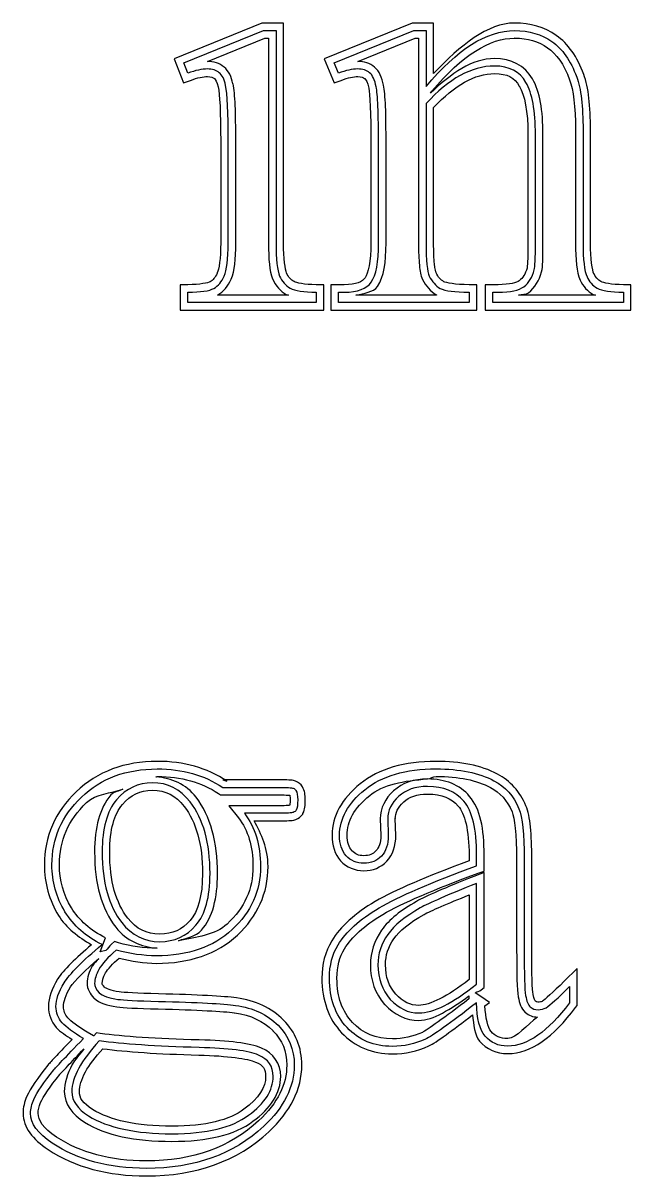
# Model space of a CAD drawing. Extents: x 35 to 204, y 106 to 197.
# Drawn here: x 117.96 to 129.21, y 105.57 to 126.92 of the extents above; entities that cross this region are included whole.
import ezdxf

# ---------------------------------------------------------------- set-up
doc = ezdxf.new("R2010")
doc.units = 0
doc.layers.add('Plast_1', color=7, linetype='CONTINUOUS')

msp = doc.modelspace()

# ---------------------------------------------------------------- linework, layer by layer
at = {"layer": 'Plast_1', "color": 7}
for points in [[(122.38281, 126.91797), (120.75586, 126.25781), (120.92969, 125.80859), (121.06055, 125.85739)], [(122.78325, 122.84747), (122.78325, 126.91778), (122.64458, 126.91778), (122.38281, 126.91797)], [(125.16406, 126.91797), (123.53516, 126.25586), (123.7207, 125.80859), (123.84766, 125.85739)], [(125.56051, 125.98424), (125.56051, 126.91783), (125.16406, 126.91797)], [(121.01059, 125.98797), (120.93579, 126.18021), (122.4096, 126.77828), (122.64457, 126.77836)], [(121.37317, 126.20685), (122.43751, 126.63867)], [(122.43751, 126.63867), (122.50591, 126.63867), (122.50591, 122.84766)], [(122.64457, 126.77836), (122.64457, 122.8482)], [(123.79804, 125.98801), (123.71794, 126.18025), (125.19175, 126.77832), (125.42137, 126.77832), (125.42131, 125.74242)], [(124.15627, 126.20699), (125.21876, 126.63867)], [(125.21876, 126.63867), (125.28126, 126.63867), (125.28126, 125.48047), (125.28126, 125.35547), (125.28126, 122.84766)], [(127.06077, 126.63855), (127.06056, 126.63867)], [(121.50195, 125.89259), (121.50395, 125.89059), (121.50595, 125.89059)], [(121.84782, 125.79079), (121.84582, 125.79279)], [(124.2832, 125.89259), (124.2852, 125.89259), (124.2872, 125.89059)], [(127.14656, 125.74797), (127.14856, 125.74797), (127.14856, 125.74597)], [(124.3614, 125.7109), (124.3614, 125.7089), (124.3614, 125.7069)], [(125.50212, 125.62098), (125.52952, 125.65418)], [(125.42139, 125.42732), (125.42139, 122.84816)], [(125.56063, 122.84758), (125.56063, 125.35344)], [(128.18751, 124.93555), (128.18751, 122.84766)], [(128.32621, 124.93609), (128.32621, 122.8482)], [(128.4648, 122.84752), (128.4648, 124.93541)], [(121.61925, 124.73238), (121.61925, 122.84762)], [(121.75821, 122.84814), (121.75821, 124.73312)], [(121.89862, 122.84743), (121.89862, 124.73219)], [(124.4005, 124.66393), (124.4005, 122.84753)], [(124.54027, 122.84818), (124.54027, 124.66374)], [(124.67973, 122.84762), (124.67973, 124.66402)], [(127.30676, 124.85144), (127.30676, 122.84754)], [(127.44521, 122.84816), (127.44521, 124.85062)], [(127.58415, 122.84755), (127.58415, 124.85145)], [(127.28906, 122.38269), (127.28906, 122.38069)], [(121.55675, 122.29293), (121.55675, 122.29093), (121.55475, 122.28893)], [(121.81072, 122.1755), (121.81072, 122.1775)], [(122.58011, 122.18164), (122.58011, 122.17764), (122.58211, 122.17564)], [(124.29308, 122.20104), (124.29108, 122.20104)], [(125.60553, 122.2948), (125.60553, 122.2968)], [(128.5293, 122.27325), (128.5293, 122.27525), (128.5273, 122.27525)], [(121.00983, 122.07407), (120.87115, 122.07407), (120.87115, 121.60337), (123.52545, 121.60337), (123.52545, 122.07407), (123.38678, 122.07407)], [(123.38684, 121.93503), (123.38684, 121.7428), (121.01059, 121.7428), (121.01059, 121.93503)], [(122.83602, 121.88853), (122.83802, 121.88853)], [(123.90436, 122.07409), (123.65826, 122.07409), (123.65826, 121.60339), (126.35748, 121.60339), (126.35748, 122.07409), (126.21686, 122.07409)], [(126.21699, 121.93505), (126.21699, 121.74282), (123.79802, 121.74282), (123.79802, 121.93505), (123.90482, 121.93505)], [(126.75586, 122.07407), (126.51563, 122.07407), (126.51563, 121.60337), (129.21289, 121.60337), (129.21289, 122.07407), (129.07422, 122.07407)], [(129.07384, 121.93503), (129.07384, 121.7428), (126.65486, 121.7428), (126.65486, 121.93503), (126.75632, 121.93503)], [(128.51755, 121.88867), (128.51955, 121.88867)], [(122.87322, 121.88253), (121.56072, 121.88253)], [(125.61327, 121.88477), (125.61527, 121.88277), (124.12309, 121.88277)], [(128.55475, 121.88267), (127.13287, 121.88267)], [(120.4454, 113.24841), (120.44531, 113.24805)], [(125.60751, 113.24794), (125.60742, 113.24805)], [(120.44557, 112.96887), (120.44531, 112.96875)], [(125.60777, 112.96868), (125.60742, 112.96875)], [(122.69348, 112.90657), (121.65637, 112.90657), (121.73447, 112.88317)], [(121.65669, 112.76648), (122.69263, 112.76648)], [(121.58008, 112.65039), (121.61528, 112.62699), (122.69341, 112.62699)], [(125.00793, 112.49595), (125.00793, 112.49795)], [(122.69361, 112.42567), (121.77173, 112.42567), (121.94752, 112.20106)], [(122.69263, 112.28597), (122.05718, 112.28597)], [(123.13868, 112.27341), (123.14068, 112.27741), (123.14268, 112.28341)], [(126.01379, 112.41982), (126.01579, 112.41982)], [(122.2363, 112.14631), (122.69333, 112.14631)], [(123.00778, 112.17181), (123.00978, 112.17381)], [(124.57238, 112.18354), (124.57238, 112.18154), (124.58238, 111.8749)], [(124.7111, 112.18443), (124.7218, 111.87472)], [(124.86138, 111.87495), (124.86138, 111.87695), (124.84968, 112.18945), (124.85168, 112.18345)], [(124.04723, 111.5936), (124.04723, 111.5956)], [(124.49258, 111.5917), (124.49058, 111.5897)], [(126.21696, 111.50576), (126.21696, 111.40616)], [(126.35579, 111.31403), (126.35579, 111.50626)], [(126.4044, 111.18355), (126.4962, 111.21675), (126.4962, 111.50581)], [(127.09762, 111.43164), (127.09762, 109.77148)], [(127.23688, 111.43151), (127.23688, 109.7708)], [(127.37704, 109.77137), (127.37704, 111.43153)], [(123.83789, 111.4082), (123.83989, 111.4062)], [(126.44344, 109.01556), (126.49614, 109.05856), (126.49614, 109.12496), (126.49614, 111.19332), (126.30474, 111.11712)], [(126.35579, 109.12467), (126.35579, 110.9883)], [(126.2168, 110.77539), (126.2168, 109.20703)], [(125.38281, 110.41211), (125.38281, 110.41411)], [(119.49218, 109.74404), (119.39062, 109.72064), (119.48632, 109.98236)], [(119.72459, 109.88853), (119.65229, 109.91003), (119.59569, 109.86123)], [(123.91221, 109.77726), (123.91221, 109.77926)], [(119.24414, 109.46483), (119.24414, 109.46283), (119.24214, 109.46283)], [(119.48825, 109.32985), (119.48825, 109.33185)], [(128.18771, 108.69327), (128.21501, 108.73037), (128.21501, 109.41396), (127.97673, 109.17568)], [(118.60156, 109.21875), (118.59956, 109.21875), (118.59956, 109.21675)], [(118.83794, 109.07224), (118.83994, 109.07424)], [(119.2734, 108.86517), (119.2754, 108.86317)], [(121.91216, 108.867), (121.91016, 108.867)], [(126.21494, 108.90423), (126.21494, 108.84953)], [(126.50983, 108.72059), (126.59383, 108.78509), (126.43367, 108.89446), (126.33211, 108.96086)], [(127.12692, 108.88867), (127.12692, 108.88667)], [(127.40044, 108.93344), (127.40044, 108.93544)], [(128.07521, 109.07663), (128.07521, 108.7776)], [(119.69728, 108.70302), (119.69928, 108.70302)], [(124.65435, 108.74798), (124.65635, 108.74798)], [(127.57244, 108.80654), (127.57044, 108.80654), (127.56844, 108.80454)], [(121.87115, 108.59162), (121.87315, 108.59162)], [(127.25583, 108.59956), (127.25783, 108.59756), (127.25983, 108.59556)], [(118.57612, 108.32026), (118.57812, 108.31626), (118.58012, 108.31426)], [(119.26565, 108.16405), (119.14846, 108.23435)], [(122.58213, 108.26349), (122.58413, 108.26149)], [(119.39075, 108.21075), (119.31845, 108.22075), (119.26965, 108.16805)], [(122.37517, 107.93926), (122.37317, 107.93926)], [(125.46891, 107.97843), (125.47091, 107.97843)], [(118.64075, 107.45094), (118.64275, 107.45294)]]:
    msp.add_lwpolyline(points, dxfattribs=at)
for points in [[(119.81054, 112.73432)], [(120.35352, 112.71288)], [(120.35375, 112.85192)], [(126.2168, 110.77544)], [(119.42453, 109.85626)], [(119.36338, 109.59963)], [(126.35579, 109.12467)], [(126.35576, 108.7776)], [(119.37121, 108.07271)], [(119.43748, 107.92772)]]:
    msp.add_lwpolyline(points, close=True, dxfattribs=at)
for points in [[(127.06051, 126.91783), (126.56082, 126.91783), (126.06269, 126.5114), (125.56051, 125.98424)], [(127.83004, 126.68931), (127.61295, 126.84209), (127.35106, 126.91783), (127.06051, 126.91783)], [(125.42131, 125.74242), (125.994457, 126.433047), (126.540907, 126.77836), (127.06066, 126.77836)], [(125.52952, 125.65418), (126.08943, 126.32886), (126.6028, 126.63855), (127.06077, 126.63855)], [(127.06056, 126.63867), (127.30399, 126.63867), (127.50256, 126.57877), (127.66993, 126.46094)], [(127.06066, 126.77836), (127.327653, 126.77836), (127.557267, 126.71072), (127.7495, 126.57544)], [(128.3398, 125.96666), (128.2196, 126.28973), (128.05223, 126.53627), (127.83004, 126.68931)], [(127.66993, 126.46094), (127.8312, 126.35045), (127.97089, 126.15739), (128.07813, 125.86914)], [(127.7495, 126.57544), (127.94174, 126.443727), (128.094817, 126.22479), (128.20873, 125.91863)], [(121.68176, 126.10334), (121.59836, 126.17484), (121.48831, 126.20685), (121.37317, 126.20685)], [(124.46486, 126.10348), (124.38146, 126.17498), (124.27142, 126.20699), (124.15627, 126.20699)], [(126.68767, 126.26161), (126.27691, 126.26161), (125.88461, 125.98484), (125.50212, 125.62098)], [(127.38884, 125.88466), (127.25132, 126.1282), (126.99554, 126.26161), (126.68767, 126.26161)], [(121.3737, 126.06807), (121.27402, 126.06807), (121.152983, 126.04137), (121.01059, 125.98797)], [(121.59264, 125.99867), (121.53924, 126.044937), (121.46626, 126.06807), (121.3737, 126.06807)], [(121.71011, 125.76372), (121.685177, 125.877633), (121.64602, 125.95595), (121.59264, 125.99867)], [(121.84582, 125.79279), (121.81762, 125.92185), (121.77182, 126.02949), (121.68176, 126.10334)], [(124.15581, 126.06811), (124.056137, 126.06811), (123.93688, 126.04141), (123.79804, 125.98801)], [(124.37475, 125.99871), (124.32135, 126.044977), (124.24837, 126.06811), (124.15581, 126.06811)], [(124.49757, 125.73706), (124.472637, 125.865213), (124.431697, 125.95243), (124.37475, 125.99871)], [(124.63283, 125.76754), (124.60493, 125.90829), (124.55963, 126.02468), (124.46486, 126.10348)], [(126.68694, 126.12151), (126.263313, 126.12151), (125.841463, 125.890113), (125.42139, 125.42732)], [(125.56063, 125.35344), (125.95167, 125.7713), (126.32602, 125.98234), (126.68758, 125.98234)], [(127.26899, 125.81714), (127.155077, 126.020053), (126.96106, 126.12151), (126.68694, 126.12151)], [(126.68758, 125.98234), (126.92728, 125.98234), (127.05603, 125.90924), (127.14656, 125.74797)], [(128.4648, 124.93541), (128.4648, 125.38509), (128.4288, 125.7239), (128.3398, 125.96666)], [(121.06055, 125.85739), (121.19292, 125.90699), (121.29828, 125.92769), (121.37305, 125.92769)], [(121.37305, 125.92769), (121.44235, 125.92769), (121.4787, 125.91269), (121.50195, 125.89259)], [(121.50595, 125.89059), (121.52035, 125.87909), (121.55305, 125.83149), (121.57435, 125.73434)], [(121.57435, 125.73434), (121.60015, 125.60739), (121.61925, 125.25897), (121.61925, 124.73238)], [(121.75821, 124.73312), (121.75821, 125.263547), (121.742177, 125.60708), (121.71011, 125.76372)], [(121.89862, 124.73219), (121.89862, 125.26543), (121.88612, 125.60384), (121.84782, 125.79079)], [(123.84766, 125.85739), (123.97606, 125.90679), (124.08149, 125.92769), (124.15625, 125.92769)], [(124.15625, 125.92769), (124.22555, 125.92769), (124.25995, 125.91269), (124.2832, 125.89259)], [(124.2872, 125.89059), (124.303, 125.87779), (124.3397, 125.82259), (124.3614, 125.7109)], [(124.54027, 124.66374), (124.54027, 125.251127), (124.526037, 125.6089), (124.49757, 125.73706)], [(124.67973, 124.66402), (124.67973, 125.25366), (124.67073, 125.59534), (124.63283, 125.76754)], [(127.14856, 125.74597), (127.24296, 125.58573), (127.30676, 125.28415), (127.30676, 124.85144)], [(127.44521, 124.85062), (127.44521, 125.295607), (127.38647, 125.61778), (127.26899, 125.81714)], [(127.58415, 124.85145), (127.58415, 125.30705), (127.52825, 125.6463), (127.38884, 125.88466)], [(128.07813, 125.86914), (128.14553, 125.68455), (128.18751, 125.36784), (128.18751, 124.93555)], [(128.20873, 125.91863), (128.28705, 125.705037), (128.32621, 125.377523), (128.32621, 124.93609)], [(124.3614, 125.7069), (124.3801, 125.6228), (124.4005, 125.24907), (124.4005, 124.66393)], [(121.61925, 122.84762), (121.61925, 122.55269), (121.58525, 122.35397), (121.55675, 122.29293)], [(121.68341, 122.23405), (121.733277, 122.34085), (121.75821, 122.545547), (121.75821, 122.84814)], [(121.81072, 122.1775), (121.88142, 122.32996), (121.89862, 122.53806), (121.89862, 122.84743)], [(122.50591, 122.84766), (122.50591, 122.53501), (122.51881, 122.3299), (122.58011, 122.18164)], [(122.64457, 122.8482), (122.64457, 122.542047), (122.665937, 122.33735), (122.70867, 122.23411)], [(122.83795, 122.29083), (122.81395, 122.35063), (122.78325, 122.54987), (122.78325, 122.84747)], [(124.4005, 122.84753), (124.4005, 122.50316), (124.3476, 122.2795), (124.29308, 122.20104)], [(124.40677, 122.12195), (124.49577, 122.25011), (124.54027, 122.492187), (124.54027, 122.84818)], [(124.52152, 122.04293), (124.64504, 122.22079), (124.67973, 122.48), (124.67973, 122.84762)], [(125.28126, 122.84766), (125.28126, 122.67937), (125.28626, 122.54303), (125.29686, 122.43359)], [(125.42139, 122.84816), (125.42139, 122.517087), (125.440957, 122.31239), (125.48009, 122.23407)], [(125.57433, 122.4589), (125.56533, 122.5542), (125.56063, 122.68479), (125.56063, 122.84758)], [(127.30676, 122.84754), (127.30676, 122.7081), (127.30476, 122.59779), (127.30076, 122.51746)], [(127.42381, 122.34621), (127.438077, 122.39961), (127.44521, 122.566927), (127.44521, 122.84816)], [(127.58015, 122.50575), (127.58415, 122.59275), (127.58415, 122.70575), (127.58415, 122.84755)], [(128.18751, 122.84766), (128.18751, 122.53046), (128.20341, 122.31514), (128.27341, 122.16016)], [(128.32621, 122.8482), (128.32621, 122.538487), (128.351143, 122.32845), (128.40101, 122.21809)], [(128.5273, 122.27525), (128.4976, 122.34095), (128.4648, 122.54529), (128.4648, 122.84752)], [(125.29686, 122.43359), (125.30736, 122.32415), (125.31836, 122.24619), (125.35546, 122.17188)], [(125.60553, 122.2968), (125.60353, 122.3008), (125.58343, 122.3637), (125.57433, 122.4589)], [(127.28906, 122.38069), (127.25966, 122.26904), (127.21146, 122.19866), (127.14648, 122.14827)], [(127.23157, 122.03649), (127.32413, 122.10769), (127.38821, 122.21093), (127.42381, 122.34621)], [(127.30076, 122.51746), (127.29776, 122.43716), (127.28826, 122.37989), (127.28906, 122.38269)], [(127.55865, 122.31044), (127.57365, 122.36664), (127.57645, 122.41877), (127.58015, 122.50575)], [(121.42194, 122.12487), (121.39054, 122.10717), (121.23932, 122.07407), (121.00983, 122.07407)], [(121.55475, 122.28893), (121.51745, 122.20293), (121.47355, 122.15405), (121.42194, 122.12487)], [(121.49118, 122.00443), (121.57306, 122.050697), (121.637137, 122.127237), (121.68341, 122.23405)], [(121.56072, 121.88253), (121.6724, 121.94563), (121.75542, 122.04856), (121.81072, 122.1755)], [(122.58211, 122.17564), (122.63841, 122.05427), (122.72507, 121.95324), (122.83602, 121.88853)], [(122.70867, 122.23411), (122.754937, 122.13443), (122.820797, 122.05967), (122.90625, 122.00983)], [(122.97662, 122.13067), (122.91742, 122.16517), (122.87391, 122.21457), (122.83795, 122.29083)], [(123.38678, 122.07407), (123.16644, 122.07407), (123.0214, 122.10607), (122.97662, 122.13067)], [(124.29108, 122.20104), (124.24138, 122.12864), (124.1303, 122.07409), (123.90436, 122.07409)], [(123.90482, 121.93505), (124.154013, 121.93505), (124.32133, 121.99735), (124.40677, 122.12195)], [(125.35546, 122.17188), (125.41506, 122.04966), (125.50265, 121.94932), (125.61327, 121.88477)], [(125.48009, 122.23407), (125.529957, 122.13083), (125.597593, 122.05429), (125.683, 122.00445)], [(125.75006, 122.12879), (125.69266, 122.16339), (125.64467, 122.21379), (125.60553, 122.2948)], [(126.21686, 122.07409), (125.95899, 122.07409), (125.78935, 122.10879), (125.75006, 122.12879)], [(127.14648, 122.14827), (127.10318, 122.11537), (126.96989, 122.07407), (126.75586, 122.07407)], [(127.31647, 121.92567), (127.43602, 122.01767), (127.51701, 122.15221), (127.55865, 122.31044)], [(128.27341, 122.16016), (128.32381, 122.0463), (128.4093, 121.9518), (128.51755, 121.88867)], [(128.40101, 122.21809), (128.440143, 122.12909), (128.502443, 122.05967), (128.58791, 122.00983)], [(128.6582, 122.13067), (128.5959, 122.16697), (128.55723, 122.20967), (128.5293, 122.27325)], [(129.07422, 122.07407), (128.85016, 122.07407), (128.70229, 122.10647), (128.6582, 122.13067)], [(121.01059, 121.93503), (121.249103, 121.93503), (121.4093, 121.958163), (121.49118, 122.00443)], [(122.83802, 121.88853), (122.84702, 121.88353), (122.86432, 121.88653), (122.87322, 121.88253)], [(122.90625, 122.00983), (122.99525, 121.959963), (123.155447, 121.93503), (123.38684, 121.93503)], [(124.12309, 121.88277), (124.2722, 121.91797), (124.44327, 121.92877), (124.52152, 122.04293)], [(125.683, 122.00445), (125.772, 121.958183), (125.949997, 121.93505), (126.21699, 121.93505)], [(126.75632, 121.93503), (126.98416, 121.93503), (127.142577, 121.96885), (127.23157, 122.03649)], [(127.13287, 121.88267), (127.18777, 121.90177), (127.27236, 121.89167), (127.31647, 121.92567)], [(128.51955, 121.88867), (128.52855, 121.88367), (128.54585, 121.88667), (128.55475, 121.88267)], [(128.58791, 122.00983), (128.676903, 121.959963), (128.83888, 121.93503), (129.07384, 121.93503)], [(120.44531, 113.24805), (119.84725, 113.24805), (119.33617, 113.05928), (118.94336, 112.68555)], [(121.73447, 112.88317), (121.36834, 113.12725), (120.93447, 113.24841), (120.4454, 113.24841)], [(125.60742, 113.24805), (125.02033, 113.24805), (124.54631, 113.11442), (124.20117, 112.83203)], [(126.74032, 113.01356), (126.43614, 113.17345), (126.05744, 113.24794), (125.60751, 113.24794)], [(119.04014, 112.58492), (119.406813, 112.933793), (119.874943, 113.10823), (120.44453, 113.10823)], [(120.42017, 112.95887), (120.43067, 112.959), (120.43497, 112.96887), (120.44557, 112.96887)], [(121.16431, 112.58387), (120.9778, 112.82525), (120.7107, 112.93743), (120.42017, 112.95887)], [(120.44453, 113.10823), (120.910883, 113.10823), (121.314937, 112.994313), (121.65669, 112.76648)], [(120.44531, 112.96875), (120.88895, 112.96875), (121.26269, 112.86198), (121.58008, 112.65039)], [(124.28927, 112.72376), (124.602543, 112.980073), (125.042197, 113.10823), (125.60823, 113.10823)], [(124.3773, 112.61513), (124.62203, 112.81536), (125.00532, 112.89418), (125.44762, 112.92178)], [(125.44738, 112.92183), (125.19801, 112.92183), (124.98119, 112.85083), (124.82042, 112.70308)], [(126.22667, 112.59956), (126.04508, 112.81494), (125.77142, 112.92183), (125.44738, 112.92183)], [(125.44762, 112.92178), (125.51392, 112.92578), (125.53672, 112.96868), (125.60777, 112.96868)], [(125.60742, 112.96875), (126.0261, 112.96875), (126.36017, 112.89765), (126.61133, 112.76563)], [(125.60823, 113.10823), (126.042537, 113.10823), (126.398527, 113.035253), (126.6762, 112.8893)], [(127.26962, 112.42567), (127.15925, 112.68583), (126.9784, 112.88847), (126.74032, 113.01356)], [(119.13671, 112.48432), (119.31211, 112.6512), (119.58559, 112.65368), (119.81054, 112.73432)], [(119.81055, 112.73438), (119.74115, 112.68428), (119.6445, 112.69608), (119.58594, 112.62695)], [(120.35375, 112.85192), (120.090317, 112.85192), (119.869603, 112.7469), (119.69161, 112.53686)], [(119.79883, 112.44726), (119.95488, 112.6314), (120.12716, 112.71288), (120.35352, 112.71288)], [(120.35352, 112.71288), (120.59995, 112.71288), (120.78338, 112.62108), (120.94336, 112.41405)], [(121.05328, 112.49948), (120.871727, 112.73444), (120.63855, 112.85192), (120.35375, 112.85192)], [(122.69263, 112.76648), (122.845703, 112.76648), (122.9347, 112.761147), (122.95962, 112.75048)], [(122.88293, 112.90257), (122.83363, 112.90557), (122.77164, 112.90657), (122.69348, 112.90657)], [(123.00207, 112.88107), (122.95307, 112.89967), (122.92777, 112.89987), (122.88293, 112.90257)], [(122.95962, 112.75048), (122.984553, 112.743347), (123.002353, 112.729113), (123.01302, 112.70778)], [(123.13098, 112.7756), (123.10308, 112.8246), (123.05278, 112.865), (123.00207, 112.88107)], [(123.01302, 112.70778), (123.034353, 112.675713), (123.04502, 112.618753), (123.04502, 112.5369)], [(123.18368, 112.53732), (123.18368, 112.62762), (123.17668, 112.70106), (123.13098, 112.7756)], [(124.20117, 112.83203), (123.86683, 112.55848), (123.67969, 112.23459), (123.67969, 111.88086)], [(123.81936, 111.88006), (123.81936, 112.186213), (123.975997, 112.467447), (124.28927, 112.72376)], [(125.44801, 112.7825), (125.223737, 112.7825), (125.04574, 112.72198), (124.91402, 112.60094)], [(126.12084, 112.51016), (125.96776, 112.69172), (125.743483, 112.7825), (125.44801, 112.7825)], [(126.61133, 112.76563), (126.79333, 112.67003), (126.92273, 112.52616), (127.01172, 112.31641)], [(126.6762, 112.8893), (126.88624, 112.77894), (127.0411, 112.606283), (127.14078, 112.37133)], [(118.94336, 112.68555), (118.557, 112.31434), (118.35547, 111.85496), (118.35547, 111.33594)], [(118.49547, 111.33539), (118.49547, 111.819537), (118.677027, 112.236047), (119.04014, 112.58492)], [(119.58594, 112.62695), (119.37728, 112.38074), (119.28516, 112.02368), (119.28516, 111.57031)], [(119.69161, 112.53686), (119.51361, 112.326827), (119.42461, 112.004653), (119.42461, 111.57034)], [(121.42173, 111.16985), (121.42173, 111.735877), (121.298913, 112.179087), (121.05328, 112.49948)], [(121.5608, 111.16981), (121.5608, 111.75602), (121.43408, 112.232), (121.16431, 112.58387)], [(122.69341, 112.62699), (122.76831, 112.62699), (122.82555, 112.62499), (122.86528, 112.62299)], [(122.86528, 112.62299), (122.89708, 112.62099), (122.90448, 112.61899), (122.89648, 112.62299)], [(122.89648, 112.62299), (122.89248, 112.62799), (122.90648, 112.60099), (122.90648, 112.53709)], [(122.90648, 112.53709), (122.90648, 112.46839), (122.89648, 112.44059), (122.89478, 112.42967)], [(123.04502, 112.5369), (123.04502, 112.444347), (123.03612, 112.38027), (123.01832, 112.34467)], [(123.14268, 112.28341), (123.18208, 112.36231), (123.18368, 112.43582), (123.18368, 112.53732)], [(123.95933, 111.88076), (123.95933, 112.13933), (124.0851, 112.37606), (124.3773, 112.61513)], [(124.82042, 112.70308), (124.66374, 112.56228), (124.57238, 112.37974), (124.57238, 112.18354)], [(124.91402, 112.60094), (124.77874, 112.479907), (124.7111, 112.34107), (124.7111, 112.18443)], [(124.85168, 112.18345), (124.85168, 112.29993), (124.89498, 112.39486), (125.00793, 112.49595)], [(125.00793, 112.49795), (125.11061, 112.59225), (125.24821, 112.64248), (125.44739, 112.64248)], [(125.44739, 112.64248), (125.71429, 112.64248), (125.88922, 112.56758), (126.01379, 112.41982)], [(126.35579, 111.50626), (126.35579, 111.993973), (126.277473, 112.328607), (126.12084, 112.51016)], [(126.4962, 111.50581), (126.4962, 112.00761), (126.4229, 112.37116), (126.22667, 112.59956)], [(118.63476, 111.33588), (118.63476, 111.78515), (118.79684, 112.15778), (119.13671, 112.48432)], [(119.56445, 111.5703), (119.56445, 111.98556), (119.65145, 112.2734), (119.79883, 112.44726)], [(120.94336, 112.41405), (121.16486, 112.12514), (121.2832, 111.71576), (121.2832, 111.16991)], [(122.05718, 112.28597), (122.256533, 112.029657), (122.35621, 111.702143), (122.35621, 111.30343)], [(122.95962, 112.30197), (122.934687, 112.291303), (122.84569, 112.28597), (122.69263, 112.28597)], [(122.86548, 112.42967), (122.82578, 112.42767), (122.76848, 112.42567), (122.69361, 112.42567)], [(122.89478, 112.42967), (122.89778, 112.43167), (122.89528, 112.43167), (122.86548, 112.42967)], [(123.01832, 112.34467), (123.007653, 112.32687), (122.988087, 112.312637), (122.95962, 112.30197)], [(126.01579, 112.41982), (126.13206, 112.28505), (126.21696, 111.97854), (126.21696, 111.50576)], [(127.01172, 112.31641), (127.05592, 112.2099), (127.09762, 111.8978), (127.09762, 111.43164)], [(127.14078, 112.37133), (127.204847, 112.21825), (127.23688, 111.904977), (127.23688, 111.43151)], [(127.37704, 111.43153), (127.37704, 111.91129), (127.35344, 112.22534), (127.26962, 112.42567)], [(121.94752, 112.20106), (122.12535, 111.97242), (122.21705, 111.67809), (122.21705, 111.30262)], [(122.49606, 111.30256), (122.49606, 111.63588), (122.37336, 111.89666), (122.2363, 112.14631)], [(122.69333, 112.14631), (122.77153, 112.14631), (122.83352, 112.14727), (122.88278, 112.15031)], [(122.88278, 112.15031), (122.92978, 112.15331), (122.95378, 112.15), (123.00778, 112.17181)], [(123.00978, 112.17381), (123.05608, 112.19151), (123.10678, 112.22011), (123.13868, 112.27341)], [(123.67969, 111.88086), (123.67969, 111.69689), (123.72959, 111.53068), (123.83789, 111.4082)], [(123.94218, 111.50092), (123.8603, 111.59348), (123.81936, 111.71986), (123.81936, 111.88006)], [(124.04723, 111.5956), (123.99243, 111.6582), (123.95933, 111.74517), (123.95933, 111.88076)], [(124.58238, 111.8749), (124.58238, 111.7354), (124.54838, 111.64986), (124.49258, 111.5917)], [(124.7218, 111.87472), (124.7218, 111.71096), (124.679083, 111.58458), (124.59365, 111.49558)], [(124.69341, 111.39839), (124.80844, 111.51822), (124.86138, 111.68693), (124.86138, 111.87495)], [(119.28516, 111.57031), (119.28516, 110.98783), (119.41042, 110.51778), (119.67773, 110.17578)], [(119.42461, 111.57034), (119.42461, 111.007873), (119.54565, 110.571783), (119.78773, 110.26207)], [(119.89844, 110.34765), (119.68159, 110.62508), (119.56445, 111.02785), (119.56445, 111.5703)], [(124.26791, 111.36209), (124.136197, 111.36209), (124.02762, 111.408367), (123.94218, 111.50092)], [(124.26793, 111.5018), (124.16993, 111.5018), (124.10782, 111.5288), (124.04723, 111.5936)], [(124.59365, 111.49558), (124.51177, 111.406587), (124.40319, 111.36209), (124.26791, 111.36209)], [(124.49058, 111.5897), (124.43458, 111.5289), (124.37262, 111.5018), (124.26793, 111.5018)], [(118.35547, 111.33594), (118.35547, 110.99559), (118.44407, 110.67722), (118.61719, 110.39258)], [(118.73577, 110.46499), (118.57557, 110.728423), (118.49547, 111.018557), (118.49547, 111.33539)], [(118.85546, 110.539), (118.70883, 110.78076), (118.63476, 111.04322), (118.63476, 111.33588)], [(122.21705, 111.30262), (122.21705, 110.88255), (122.0635, 110.53798), (121.73853, 110.23622)], [(122.35621, 111.30343), (122.35621, 110.847757), (122.181773, 110.457943), (121.8329, 110.13399)], [(121.9277, 110.03108), (122.30048, 110.37723), (122.49606, 110.81129), (122.49606, 111.30256)], [(123.83989, 111.4062), (123.94957, 111.28739), (124.10324, 111.22261), (124.26763, 111.22261)], [(124.26763, 111.22261), (124.43194, 111.22261), (124.58575, 111.28341), (124.69341, 111.39839)], [(126.21696, 111.40616), (125.43801, 111.11852), (124.8402, 110.86573), (124.48063, 110.65421)], [(124.55091, 110.5344), (124.914023, 110.748), (125.51565, 111.007877), (126.35579, 111.31403)], [(121.2832, 111.16991), (121.2832, 110.75427), (121.1971, 110.47028), (121.05469, 110.30468)], [(121.16008, 110.21401), (121.334513, 110.416923), (121.42173, 110.735537), (121.42173, 111.16985)], [(121.26588, 110.12294), (121.47238, 110.36316), (121.5608, 110.71682), (121.5608, 111.16981)], [(124.62119, 110.41402), (124.96889, 110.61855), (125.56799, 110.87876), (126.4044, 111.18355)], [(126.30474, 111.11712), (125.76533, 110.90278), (125.4207, 110.75536), (125.24614, 110.65618)], [(126.35579, 110.9883), (125.818243, 110.7747), (125.47115, 110.6234), (125.31451, 110.5344)], [(124.48063, 110.65421), (124.10831, 110.43303), (123.83673, 110.19365), (123.67399, 109.92374)], [(125.24614, 110.65618), (124.9535, 110.49319), (124.73658, 110.31904), (124.59771, 110.12298)], [(125.38281, 110.41411), (125.4956, 110.47821), (125.83858, 110.62077), (126.2168, 110.77544)], [(118.61719, 110.39258), (118.75967, 110.16143), (118.9859, 109.99858), (119.22656, 109.85156)], [(119.42461, 109.85624), (119.125577, 110.002193), (118.895963, 110.20511), (118.73577, 110.46499)], [(119.48632, 109.98236), (119.20779, 110.11831), (119.00143, 110.3022), (118.85546, 110.539)], [(123.79264, 109.8509), (123.9386, 110.092973), (124.191357, 110.320807), (124.55091, 110.5344)], [(123.91221, 109.77926), (124.04119, 109.99316), (124.27528, 110.2083), (124.62119, 110.41402)], [(125.31451, 110.5344), (125.033277, 110.377767), (124.83214, 110.21401), (124.7111, 110.04313)], [(124.82422, 109.96289), (124.92742, 110.10859), (125.11299, 110.26183), (125.38281, 110.41211)], [(119.67773, 110.17578), (119.87247, 109.92861), (120.14507, 109.80845), (120.44531, 109.79297)], [(119.78773, 110.26207), (119.972843, 110.027117), (120.207797, 109.90964), (120.49259, 109.90964)], [(120.49219, 110.04882), (120.2464, 110.04882), (120.06171, 110.14112), (119.89844, 110.34765)], [(121.05469, 110.30468), (120.90349, 110.1288), (120.72787, 110.04882), (120.49219, 110.04882)], [(120.49259, 109.90964), (120.763143, 109.90964), (120.98564, 110.011097), (121.16008, 110.21401)], [(121.73853, 110.23622), (121.51893, 110.0323), (121.16923, 109.99248), (120.84009, 109.92762)], [(120.4277, 109.50764), (121.04074, 109.50764), (121.55022, 109.68056), (121.9277, 110.03108)], [(121.8329, 110.13399), (121.484027, 109.810037), (121.015897, 109.64806), (120.42851, 109.64806)], [(120.84009, 109.92762), (120.98675, 109.98672), (121.15698, 109.99622), (121.26588, 110.12294)], [(124.59771, 110.12298), (124.46162, 109.93085), (124.39067, 109.713), (124.39068, 109.48235)], [(124.7111, 110.04313), (124.590067, 109.872257), (124.52955, 109.685363), (124.52955, 109.48245)], [(124.66992, 109.48242), (124.66992, 109.6576), (124.71822, 109.81327), (124.82422, 109.96289)], [(119.22656, 109.85156), (118.94359, 109.60588), (118.70537, 109.387), (118.60156, 109.21875)], [(118.71967, 109.14605), (118.822903, 109.31337), (119.057857, 109.550107), (119.42453, 109.85626)], [(119.68627, 109.75486), (119.52963, 109.61958), (119.42283, 109.500323), (119.36587, 109.39709)], [(119.59569, 109.86123), (119.54739, 109.81953), (119.53239, 109.78363), (119.49218, 109.74404)], [(120.42851, 109.64806), (120.186437, 109.64806), (119.939023, 109.68366), (119.68627, 109.75486)], [(120.42771, 109.78697), (120.19932, 109.78697), (119.96615, 109.82047), (119.72459, 109.88853)], [(120.44531, 109.79297), (120.43831, 109.79291), (120.43521, 109.78697), (120.42771, 109.78697)], [(123.67399, 109.92374), (123.55241, 109.72515), (123.49235, 109.49167), (123.49235, 109.23233)], [(123.63245, 109.23147), (123.63245, 109.469983), (123.685847, 109.67646), (123.79264, 109.8509)], [(123.77158, 109.23234), (123.77158, 109.45003), (123.82018, 109.62697), (123.91221, 109.77726)], [(127.09762, 109.77148), (127.09762, 109.30336), (127.10362, 109.02795), (127.12692, 108.88867)], [(127.23688, 109.7708), (127.23688, 109.304447), (127.24578, 109.017873), (127.26358, 108.91108)], [(127.40044, 108.93544), (127.38804, 109.01064), (127.37704, 109.30788), (127.37704, 109.77137)], [(118.83994, 109.07424), (118.90604, 109.18074), (119.12909, 109.38915), (119.36338, 109.59963)], [(119.36328, 109.5996), (119.32858, 109.5558), (119.26808, 109.5083), (119.24414, 109.46483)], [(119.48825, 109.33185), (119.52615, 109.40015), (119.62216, 109.49915), (119.7402, 109.60724)], [(119.7402, 109.60724), (119.97228, 109.54934), (120.2021, 109.50764), (120.4277, 109.50764)], [(119.24214, 109.46283), (119.18224, 109.35096), (119.14644, 109.24664), (119.14644, 109.14057)], [(119.36587, 109.39709), (119.31247, 109.29741), (119.28577, 109.21197), (119.28577, 109.14077)], [(119.42575, 109.1404), (119.42575, 109.1764), (119.44235, 109.24354), (119.48825, 109.32985)], [(124.39068, 109.48235), (124.39068, 109.19826), (124.47818, 108.94467), (124.65435, 108.74798)], [(124.52955, 109.48245), (124.52955, 109.22613), (124.606087, 109.012533), (124.75916, 108.84166)], [(124.86328, 108.93555), (124.73334, 109.0806), (124.66992, 109.25387), (124.66992, 109.48242)], [(118.59956, 109.21675), (118.49209, 109.03635), (118.42964, 108.87073), (118.42964, 108.70893)], [(118.57015, 108.70818), (118.57015, 108.83278), (118.61999, 108.978737), (118.71967, 109.14605)], [(119.14644, 109.14057), (119.14644, 109.0363), (119.19894, 108.93959), (119.2734, 108.86517)], [(119.28577, 109.14077), (119.28577, 109.080237), (119.314237, 109.0215), (119.37117, 108.96456)], [(119.46875, 109.0662), (119.43425, 109.1021), (119.42575, 109.1244), (119.42575, 109.1404)], [(123.49235, 109.23233), (123.49235, 108.82822), (123.61453, 108.48155), (123.85758, 108.22257)], [(123.95818, 108.31835), (123.741027, 108.549743), (123.63245, 108.854117), (123.63245, 109.23147)], [(124.06065, 108.41398), (123.86939, 108.61778), (123.77158, 108.88175), (123.77158, 109.23234)], [(126.2168, 109.20703), (125.81731, 108.8963), (125.48569, 108.73047), (125.28711, 108.73047)], [(125.28781, 108.59068), (125.558363, 108.59068), (125.914357, 108.768677), (126.35579, 109.12467)], [(127.97673, 109.17568), (127.76694, 108.96588), (127.61737, 108.83491), (127.57244, 108.80654)], [(118.70903, 108.70895), (118.70903, 108.79575), (118.74733, 108.91937), (118.83794, 109.07224)], [(119.37117, 108.96456), (119.431703, 108.907627), (119.547403, 108.866687), (119.71827, 108.84174)], [(119.73828, 108.9803), (119.58113, 109.0032), (119.48979, 109.047), (119.46875, 109.0662)], [(120.46875, 108.9432), (120.07139, 108.9538), (119.81696, 108.969), (119.73828, 108.9803)], [(121.91016, 108.867), (121.67393, 108.9018), (121.2028, 108.9254), (120.46875, 108.9432)], [(122.7813, 108.45879), (122.56214, 108.68194), (122.26583, 108.81723), (121.91216, 108.867)], [(125.28711, 108.73047), (125.12738, 108.73047), (124.99551, 108.79167), (124.86328, 108.93555)], [(125.28721, 108.4511), (125.55341, 108.4511), (125.87634, 108.66484), (126.21494, 108.90423)], [(126.33211, 108.96086), (126.37421, 108.99296), (126.39981, 108.98036), (126.44344, 109.01556)], [(127.12692, 108.88667), (127.14722, 108.76921), (127.17482, 108.67324), (127.25583, 108.59956)], [(127.26358, 108.91108), (127.28138, 108.80784), (127.309847, 108.73842), (127.34898, 108.70282)], [(127.44344, 108.80844), (127.44544, 108.80744), (127.41574, 108.84804), (127.40044, 108.93344)], [(127.64268, 108.68682), (127.717433, 108.733087), (127.86161, 108.863023), (128.07521, 109.07663)], [(118.42964, 108.70893), (118.42964, 108.56707), (118.48314, 108.431), (118.57612, 108.32026)], [(118.68229, 108.40915), (118.60753, 108.498143), (118.57015, 108.59782), (118.57015, 108.70818)], [(118.78713, 108.50192), (118.73303, 108.56772), (118.70903, 108.63161), (118.70903, 108.70895)], [(119.2754, 108.86317), (119.37624, 108.76837), (119.51373, 108.72981), (119.69728, 108.70302)], [(119.69928, 108.70302), (119.81995, 108.68572), (120.06289, 108.67462), (120.46295, 108.66392)], [(119.71827, 108.84174), (119.817943, 108.827473), (120.067137, 108.815007), (120.46585, 108.80434)], [(120.46295, 108.66392), (121.1946, 108.64612), (121.67276, 108.62092), (121.87115, 108.59162)], [(120.46585, 108.80434), (121.199197, 108.78654), (121.674447, 108.761607), (121.8916, 108.72954)], [(121.8916, 108.72954), (122.222673, 108.683273), (122.48611, 108.560457), (122.68191, 108.36109)], [(124.65635, 108.74798), (124.82979, 108.55841), (125.04883, 108.4511), (125.28721, 108.4511)], [(124.75916, 108.84166), (124.91224, 108.67434), (125.088457, 108.59068), (125.28781, 108.59068)], [(126.21494, 108.84953), (125.76365, 108.50361), (125.4341, 108.26932), (125.35166, 108.23039)], [(126.35579, 108.77758), (125.853843, 108.389547), (125.53879, 108.16527), (125.41063, 108.10475)], [(126.51596, 108.15817), (126.41272, 108.27921), (126.35932, 108.485687), (126.35576, 108.7776)], [(126.62311, 108.24794), (126.56281, 108.31874), (126.52264, 108.49488), (126.50983, 108.72059)], [(126.93185, 107.8378), (127.36335, 107.8378), (127.77685, 108.14302), (128.18771, 108.69327)], [(128.07521, 108.7776), (127.676497, 108.243613), (127.295583, 107.97662), (126.93247, 107.97662)], [(127.34898, 108.70282), (127.391713, 108.66722), (127.439773, 108.64942), (127.49316, 108.64942)], [(127.49224, 108.78894), (127.47224, 108.78894), (127.46054, 108.79494), (127.44344, 108.80844)], [(127.56844, 108.80454), (127.54954, 108.79424), (127.52694, 108.78894), (127.49224, 108.78894)], [(127.49316, 108.64942), (127.550093, 108.64942), (127.599933, 108.661887), (127.64268, 108.68682)], [(119.14846, 108.23435), (118.97059, 108.34038), (118.84904, 108.43486), (118.78713, 108.50192)], [(121.87315, 108.59162), (122.18075, 108.54862), (122.41009, 108.43866), (122.58213, 108.26349)], [(123.12114, 107.62481), (123.12114, 107.94848), (123.00473, 108.23536), (122.7813, 108.45879)], [(125.47091, 107.97843), (125.61118, 108.04463), (125.91435, 108.27567), (126.27755, 108.55264)], [(126.27755, 108.55264), (126.30325, 108.37226), (126.31535, 108.17966), (126.41037, 108.06827)], [(127.48248, 108.51356), (127.29648, 108.3743), (127.08911, 108.11512), (126.9317, 108.11512)], [(127.25983, 108.59556), (127.32173, 108.54396), (127.4017, 108.51606), (127.48248, 108.51356)], [(118.58012, 108.31426), (118.64422, 108.24426), (118.76022, 108.17188), (118.86723, 108.09942)], [(119.07744, 108.11545), (118.892327, 108.22581), (118.76061, 108.32371), (118.68229, 108.40915)], [(122.58413, 108.26149), (122.75942, 108.0862), (122.84195, 107.88493), (122.84195, 107.62477)], [(122.68191, 108.36109), (122.881263, 108.16173), (122.98094, 107.916093), (122.98094, 107.62418)], [(124.79654, 107.97126), (124.458347, 107.97126), (124.178893, 108.086957), (123.95818, 108.31835)], [(124.79698, 108.11125), (124.49129, 108.11125), (124.25653, 108.20925), (124.06065, 108.41398)], [(125.35166, 108.23039), (125.1776, 108.14979), (124.99508, 108.11125), (124.79698, 108.11125)], [(126.9317, 108.11512), (126.78952, 108.11512), (126.70116, 108.15642), (126.62311, 108.24794)], [(118.53277, 107.53874), (118.557703, 107.570807), (118.73926, 107.763043), (119.07744, 108.11545)], [(118.86723, 108.09942), (118.76074, 107.98815), (118.65186, 107.8723), (118.58598, 107.80254)], [(119.37121, 108.07271), (119.203897, 107.891157), (119.07752, 107.72206), (118.99208, 107.56542)], [(119.26965, 108.16805), (119.26865, 108.16605), (119.26765, 108.16605), (119.26565, 108.16405)], [(121.21882, 107.9499), (120.417833, 107.971233), (119.801963, 108.01217), (119.37121, 108.07271)], [(121.22278, 108.08965), (120.42464, 108.11095), (119.81193, 108.15155), (119.39075, 108.21075)], [(122.37317, 107.93926), (122.14533, 108.03566), (121.77723, 108.07525), (121.22278, 108.08965)], [(123.85758, 108.22257), (124.10286, 107.96542), (124.42703, 107.83194), (124.79704, 107.83194)], [(125.41063, 108.10475), (125.218397, 108.015757), (125.0137, 107.97126), (124.79654, 107.97126)], [(126.41037, 108.06827), (126.53878, 107.91772), (126.72515, 107.8378), (126.93185, 107.8378)], [(126.93247, 107.97662), (126.75803, 107.97662), (126.619193, 108.037137), (126.51596, 108.15817)], [(118.58598, 107.80254), (118.49478, 107.70594), (118.45218, 107.66373), (118.42192, 107.62481)], [(118.78923, 107.61114), (118.85873, 107.68474), (118.97193, 107.80431), (119.08806, 107.92559)], [(119.08806, 107.92559), (119.01326, 107.82779), (118.92014, 107.72582), (118.86931, 107.63262)], [(119.11521, 107.49804), (119.18501, 107.62598), (119.30058, 107.77333), (119.43748, 107.92772)], [(119.43748, 107.92772), (119.87324, 107.87052), (120.44807, 107.83092), (121.21482, 107.81054)], [(121.21482, 107.81054), (121.75682, 107.79644), (122.12126, 107.74184), (122.26365, 107.68163)], [(122.31883, 107.81106), (122.133717, 107.88938), (121.767047, 107.93566), (121.21882, 107.9499)], [(122.59117, 107.41591), (122.59117, 107.601023), (122.50039, 107.73274), (122.31883, 107.81106)], [(122.73064, 107.41583), (122.73064, 107.64655), (122.59343, 107.84511), (122.37517, 107.93926)], [(124.79704, 107.83194), (125.03325, 107.83194), (125.2585, 107.88104), (125.46891, 107.97843)], [(118.42192, 107.62481), (118.23108, 107.38694), (118.10137, 107.19917), (118.03129, 107.04669)], [(118.64275, 107.45294), (118.63775, 107.44594), (118.69895, 107.51554), (118.78923, 107.61114)], [(118.86931, 107.63262), (118.77601, 107.46156), (118.72478, 107.2945), (118.72478, 107.13262)], [(122.26365, 107.68163), (122.40681, 107.61943), (122.45115, 107.55483), (122.45115, 107.41601)], [(122.84195, 107.62477), (122.84195, 107.26612), (122.67847, 106.92788), (122.32046, 106.59352)], [(122.98094, 107.62418), (122.98094, 107.221913), (122.792263, 106.844563), (122.41491, 106.49213)], [(122.50982, 106.39044), (122.90652, 106.76094), (123.12114, 107.17892), (123.12114, 107.62481)], [(118.15898, 106.98874), (118.219513, 107.120453), (118.34411, 107.303787), (118.53277, 107.53874)], [(118.28528, 106.92946), (118.33598, 107.0398), (118.45549, 107.22023), (118.64075, 107.45094)], [(118.99208, 107.56542), (118.90664, 107.408787), (118.86392, 107.26461), (118.86392, 107.13289)], [(119.00389, 107.1328), (119.00389, 107.23436), (119.03769, 107.35584), (119.11521, 107.49804)], [(122.45115, 107.41601), (122.45115, 107.21523), (122.33452, 107.01593), (122.04881, 106.80663)], [(122.13194, 106.69502), (122.438093, 106.919293), (122.59117, 107.15959), (122.59117, 107.41591)], [(122.21697, 106.58379), (122.54191, 106.82262), (122.73064, 107.10482), (122.73064, 107.41583)], [(118.03129, 107.04669), (117.98479, 106.94524), (117.96099, 106.83897), (117.96099, 106.73223)], [(118.10028, 106.73242), (118.10028, 106.81786), (118.119847, 106.9033), (118.15898, 106.98874)], [(118.72478, 107.13262), (118.72478, 106.90556), (118.8697, 106.70903), (119.09978, 106.56622)], [(118.86392, 107.13289), (118.86392, 106.962017), (118.96716, 106.8125), (119.17364, 106.68434)], [(119.24803, 106.80272), (119.06515, 106.91623), (119.00389, 107.01812), (119.00389, 107.1328)], [(117.96099, 106.73223), (117.96099, 106.47541), (118.1376, 106.25121), (118.42388, 106.06036)], [(118.50077, 106.17707), (118.233777, 106.35507), (118.10028, 106.540187), (118.10028, 106.73242)], [(118.24038, 106.73219), (118.24038, 106.79629), (118.25348, 106.86002), (118.28528, 106.92946)], [(118.57828, 106.29274), (118.33057, 106.45788), (118.24038, 106.60454), (118.24038, 106.73219)], [(120.71678, 106.49218), (120.0592, 106.49218), (119.57057, 106.60275), (119.24803, 106.80272)], [(122.04881, 106.80663), (121.78402, 106.60726), (121.34103, 106.49218), (120.71678, 106.49218)], [(119.09978, 106.56622), (119.48922, 106.32476), (120.02889, 106.2127), (120.71697, 106.2127)], [(119.17364, 106.68434), (119.529633, 106.463627), (120.044043, 106.35327), (120.71687, 106.35327)], [(122.32046, 106.59352), (121.79237, 106.09927), (121.10883, 105.85133), (120.24234, 105.85133)], [(120.71687, 106.35327), (121.357657, 106.35327), (121.829347, 106.467187), (122.13194, 106.69502)], [(120.71697, 106.2127), (121.37429, 106.2127), (121.87657, 106.3275), (122.21697, 106.58379)], [(122.41491, 106.49213), (121.859563, 105.972377), (121.13512, 105.7125), (120.24158, 105.7125)], [(120.24224, 105.57208), (121.16282, 105.57208), (121.92722, 105.84518), (122.50982, 106.39044)], [(120.24158, 105.7125), (119.554513, 105.7125), (118.974243, 105.867357), (118.50077, 106.17707)], [(120.24234, 105.85133), (119.57696, 105.85133), (119.02561, 106.00058), (118.57828, 106.29274)], [(118.42388, 106.06036), (118.92322, 105.73372), (119.53421, 105.57208), (120.24224, 105.57208)]]:
    msp.add_open_spline(points, degree=3, dxfattribs=at)

doc.saveas('drawing.dxf')
